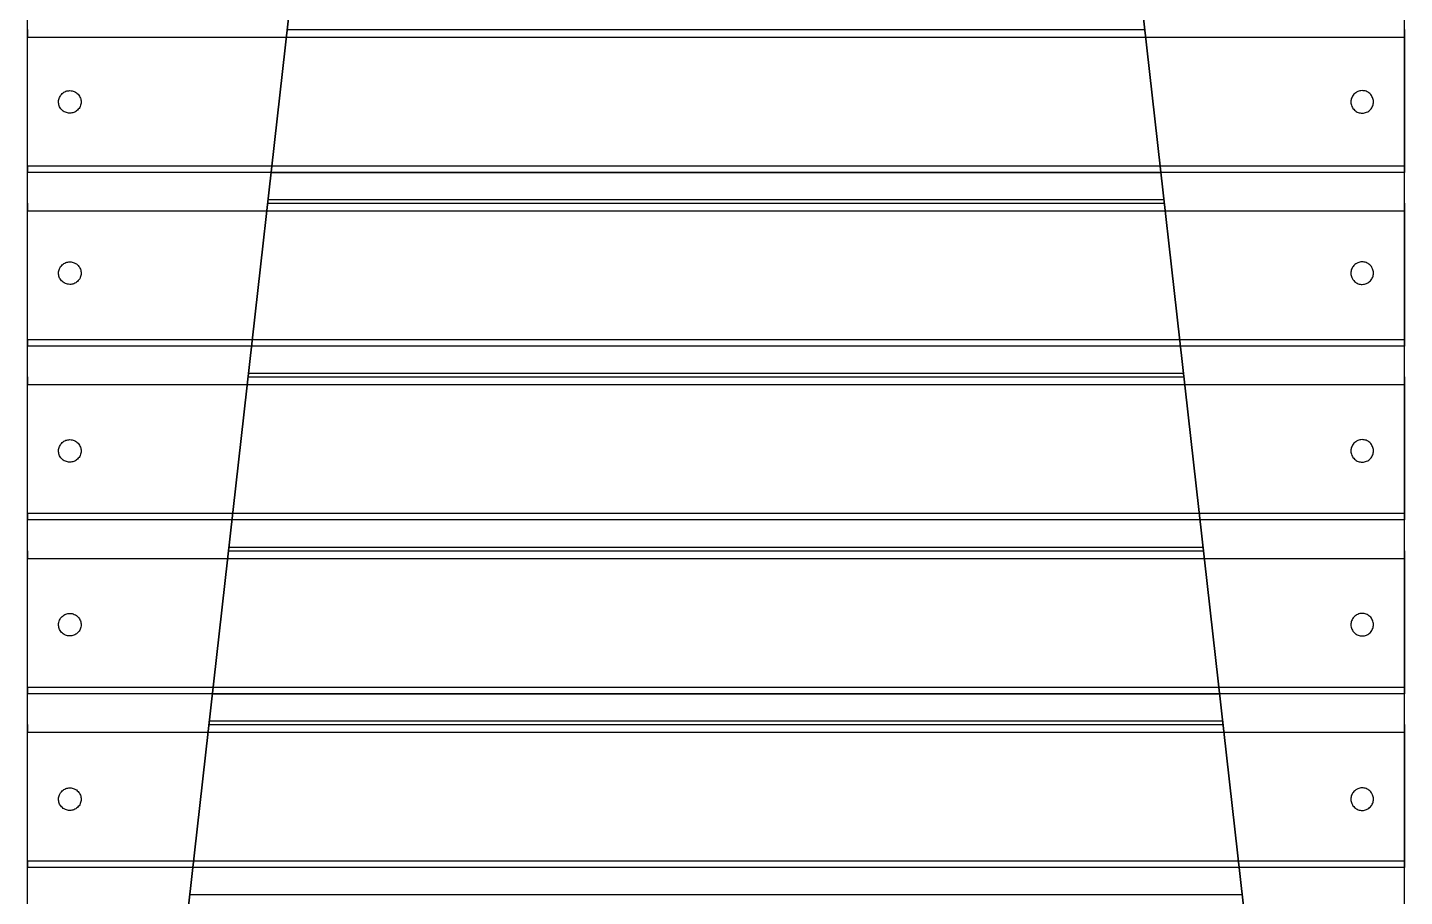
# Model space of a CAD drawing. Header units: millimetres. Extents: x 10366 to 28454, y 24552 to 29702.
# Drawn here: x 17587.6 to 17972.1, y 27802.3 to 28044.9 of the extents above; entities that cross this region are included whole.
import ezdxf

# ---------------------------------------------------------------- set-up
doc = ezdxf.new("R2010")
doc.units = ezdxf.units.MM
doc.header["$LTSCALE"] = 3
doc.layers.add('DomyÅ›lny', color=7, linetype='Continuous')

msp = doc.modelspace()

# ---------------------------------------------------------------- linework, layer by layer
at = {"layer": 'DomyÅ›lny'}
for p, q in [((17587.59, 27509.83), (17587.59, 28218.62)), ((17972.07, 27509.83), (17972.07, 28218.62)), ((17600.84, 27518.71), (17673.55, 28163.24)), ((17673.51, 28162.9), (17600.84, 27518.71)), ((17958.83, 27518.71), (17886.12, 28163.24)), ((17886.16, 28162.9), (17958.83, 27518.71)), ((17660.14, 28044.41), (17899.53, 28044.41)), ((17587.59, 28006.36), (17587.59, 28042.28)), ((17587.59, 28042.28), (17972.07, 28042.28)), ((17972.07, 28042.28), (17972.07, 28006.36)), ((17587.59, 28006.36), (17972.07, 28006.36)), ((17972.07, 28004.49), (17587.59, 28004.49)), ((17655.64, 28004.49), (17904.03, 28004.49)), ((17654.67, 27995.89), (17905, 27995.89)), ((17654.79, 27996.93), (17904.88, 27996.93)), ((17654.79, 27996.92), (17904.88, 27996.92)), ((17587.59, 27957.84), (17587.59, 27993.76)), ((17587.59, 27993.76), (17972.07, 27993.76)), ((17972.07, 27993.76), (17972.07, 27957.84)), ((17587.59, 27957.84), (17972.07, 27957.84)), ((17972.07, 27955.97), (17587.59, 27955.97)), ((17649.31, 27948.41), (17910.36, 27948.41)), ((17649.31, 27948.4), (17910.36, 27948.4)), ((17587.59, 27909.32), (17587.59, 27945.24)), ((17587.59, 27945.24), (17972.07, 27945.24)), ((17649.19, 27947.37), (17910.47, 27947.37)), ((17972.07, 27945.24), (17972.07, 27909.32)), ((17587.59, 27909.32), (17972.07, 27909.32)), ((17972.07, 27907.45), (17587.59, 27907.45)), ((17643.72, 27898.85), (17915.95, 27898.85)), ((17643.84, 27899.89), (17915.83, 27899.89)), ((17643.84, 27899.88), (17915.83, 27899.88)), ((17587.59, 27860.8), (17587.59, 27896.72)), ((17587.59, 27896.72), (17972.07, 27896.72)), ((17972.07, 27896.72), (17972.07, 27860.8)), ((17587.59, 27860.8), (17972.07, 27860.8)), ((17972.07, 27858.93), (17587.59, 27858.93)), ((17639.22, 27858.93), (17920.45, 27858.93)), ((17587.59, 27812.28), (17587.59, 27848.2)), ((17587.59, 27848.2), (17972.07, 27848.2)), ((17638.25, 27850.33), (17921.42, 27850.33)), ((17638.36, 27851.37), (17921.3, 27851.37)), ((17638.36, 27851.36), (17921.3, 27851.36)), ((17972.07, 27848.2), (17972.07, 27812.28)), ((17587.59, 27812.28), (17972.07, 27812.28)), ((17972.07, 27810.41), (17587.59, 27810.41)), ((17632.89, 27802.85), (17926.78, 27802.85)), ((17632.89, 27802.84), (17926.78, 27802.84))]:
    msp.add_line(p, q, dxfattribs=at)
for points in [[(17587.59, 28044.41, 0), (17587.59, 28044.38, 0), (17587.59, 28044.28, 0), (17587.59, 28043.85, 0), (17587.59, 28042.28, 0)], [(17972.07, 28044.41, 0), (17972.07, 28044.38, 0), (17972.07, 28044.28, 0), (17972.07, 28043.85, 0), (17972.07, 28042.28, 0)], [(17587.59, 28006.36, 0), (17587.59, 28004.97, 0), (17587.59, 28004.59, 0), (17587.59, 28004.5, 0), (17587.59, 28004.49, 0), (17587.59, 28004.49, 0), (17587.59, 28004.49, 0), (17587.59, 28004.49, 0), (17587.59, 28004.49, 0), (17587.59, 28004.49, 0), (17587.59, 28004.49, 0), (17587.59, 28004.49, 0), (17587.59, 28004.49, 0), (17587.59, 28004.49, 0), (17587.59, 28004.49, 0), (17587.59, 28004.49, 0), (17587.59, 28004.49, 0), (17587.59, 28004.49, 0), (17587.59, 28004.49, 0), (17587.59, 28004.49, 0), (17587.59, 28004.49, 0), (17587.59, 28004.49, 0), (17587.59, 28004.49, 0)], [(17972.07, 28006.36, 0), (17972.07, 28004.97, 0), (17972.07, 28004.59, 0), (17972.07, 28004.5, 0), (17972.07, 28004.49, 0), (17972.07, 28004.49, 0), (17972.07, 28004.49, 0), (17972.07, 28004.49, 0), (17972.07, 28004.49, 0), (17972.07, 28004.49, 0), (17972.07, 28004.49, 0), (17972.07, 28004.49, 0), (17972.07, 28004.49, 0), (17972.07, 28004.49, 0), (17972.07, 28004.49, 0), (17972.07, 28004.49, 0), (17972.07, 28004.49, 0), (17972.07, 28004.49, 0), (17972.07, 28004.49, 0), (17972.07, 28004.49, 0), (17972.07, 28004.49, 0), (17972.07, 28004.49, 0), (17972.07, 28004.49, 0)], [(17587.59, 27995.89, 0), (17587.59, 27995.86, 0), (17587.59, 27995.76, 0), (17587.59, 27995.33, 0), (17587.59, 27993.76, 0)], [(17972.07, 27995.89, 0), (17972.07, 27995.86, 0), (17972.07, 27995.76, 0), (17972.07, 27995.33, 0), (17972.07, 27993.76, 0)], [(17587.59, 27957.84, 0), (17587.59, 27956.45, 0), (17587.59, 27956.07, 0), (17587.59, 27955.98, 0), (17587.59, 27955.97, 0), (17587.59, 27955.97, 0), (17587.59, 27955.97, 0), (17587.59, 27955.97, 0), (17587.59, 27955.97, 0), (17587.59, 27955.97, 0), (17587.59, 27955.97, 0), (17587.59, 27955.97, 0), (17587.59, 27955.97, 0), (17587.59, 27955.97, 0), (17587.59, 27955.97, 0), (17587.59, 27955.97, 0), (17587.59, 27955.97, 0), (17587.59, 27955.97, 0), (17587.59, 27955.97, 0), (17587.59, 27955.97, 0), (17587.59, 27955.97, 0), (17587.59, 27955.97, 0), (17587.59, 27955.97, 0)], [(17972.07, 27957.84, 0), (17972.07, 27956.45, 0), (17972.07, 27956.07, 0), (17972.07, 27955.98, 0), (17972.07, 27955.97, 0), (17972.07, 27955.97, 0), (17972.07, 27955.97, 0), (17972.07, 27955.97, 0), (17972.07, 27955.97, 0), (17972.07, 27955.97, 0), (17972.07, 27955.97, 0), (17972.07, 27955.97, 0), (17972.07, 27955.97, 0), (17972.07, 27955.97, 0), (17972.07, 27955.97, 0), (17972.07, 27955.97, 0), (17972.07, 27955.97, 0), (17972.07, 27955.97, 0), (17972.07, 27955.97, 0), (17972.07, 27955.97, 0), (17972.07, 27955.97, 0), (17972.07, 27955.97, 0), (17972.07, 27955.97, 0)], [(17587.59, 27947.37, 0), (17587.59, 27947.34, 0), (17587.59, 27947.24, 0), (17587.59, 27946.81, 0), (17587.59, 27945.24, 0)], [(17972.07, 27947.37, 0), (17972.07, 27947.34, 0), (17972.07, 27947.24, 0), (17972.07, 27946.81, 0), (17972.07, 27945.24, 0)], [(17587.59, 27909.32, 0), (17587.59, 27907.93, 0), (17587.59, 27907.55, 0), (17587.59, 27907.46, 0), (17587.59, 27907.45, 0), (17587.59, 27907.45, 0), (17587.59, 27907.45, 0), (17587.59, 27907.45, 0), (17587.59, 27907.45, 0), (17587.59, 27907.45, 0), (17587.59, 27907.45, 0), (17587.59, 27907.45, 0), (17587.59, 27907.45, 0), (17587.59, 27907.45, 0), (17587.59, 27907.45, 0), (17587.59, 27907.45, 0), (17587.59, 27907.45, 0), (17587.59, 27907.45, 0), (17587.59, 27907.45, 0), (17587.59, 27907.45, 0), (17587.59, 27907.45, 0), (17587.59, 27907.45, 0), (17587.59, 27907.45, 0)], [(17972.07, 27909.32, 0), (17972.07, 27907.93, 0), (17972.07, 27907.55, 0), (17972.07, 27907.46, 0), (17972.07, 27907.45, 0), (17972.07, 27907.45, 0), (17972.07, 27907.45, 0), (17972.07, 27907.45, 0), (17972.07, 27907.45, 0), (17972.07, 27907.45, 0), (17972.07, 27907.45, 0), (17972.07, 27907.45, 0), (17972.07, 27907.45, 0), (17972.07, 27907.45, 0), (17972.07, 27907.45, 0), (17972.07, 27907.45, 0), (17972.07, 27907.45, 0), (17972.07, 27907.45, 0), (17972.07, 27907.45, 0), (17972.07, 27907.45, 0), (17972.07, 27907.45, 0), (17972.07, 27907.45, 0), (17972.07, 27907.45, 0)], [(17587.59, 27898.85, 0), (17587.59, 27898.82, 0), (17587.59, 27898.72, 0), (17587.59, 27898.29, 0), (17587.59, 27896.72, 0)], [(17972.07, 27898.85, 0), (17972.07, 27898.82, 0), (17972.07, 27898.72, 0), (17972.07, 27898.29, 0), (17972.07, 27896.72, 0)], [(17587.59, 27860.8, 0), (17587.59, 27859.41, 0), (17587.59, 27859.03, 0), (17587.59, 27858.94, 0), (17587.59, 27858.93, 0), (17587.59, 27858.93, 0), (17587.59, 27858.93, 0), (17587.59, 27858.93, 0), (17587.59, 27858.93, 0), (17587.59, 27858.93, 0), (17587.59, 27858.93, 0), (17587.59, 27858.93, 0), (17587.59, 27858.93, 0), (17587.59, 27858.93, 0), (17587.59, 27858.93, 0), (17587.59, 27858.93, 0), (17587.59, 27858.93, 0), (17587.59, 27858.93, 0), (17587.59, 27858.93, 0), (17587.59, 27858.93, 0), (17587.59, 27858.93, 0), (17587.59, 27858.93, 0), (17587.59, 27858.93, 0)], [(17972.07, 27860.8, 0), (17972.07, 27859.41, 0), (17972.07, 27859.03, 0), (17972.07, 27858.94, 0), (17972.07, 27858.93, 0), (17972.07, 27858.93, 0), (17972.07, 27858.93, 0), (17972.07, 27858.93, 0), (17972.07, 27858.93, 0), (17972.07, 27858.93, 0), (17972.07, 27858.93, 0), (17972.07, 27858.93, 0), (17972.07, 27858.93, 0), (17972.07, 27858.93, 0), (17972.07, 27858.93, 0), (17972.07, 27858.93, 0), (17972.07, 27858.93, 0), (17972.07, 27858.93, 0), (17972.07, 27858.93, 0), (17972.07, 27858.93, 0), (17972.07, 27858.93, 0), (17972.07, 27858.93, 0), (17972.07, 27858.93, 0)], [(17587.59, 27850.33, 0), (17587.59, 27850.3, 0), (17587.59, 27850.2, 0), (17587.59, 27849.77, 0), (17587.59, 27848.2, 0)], [(17972.07, 27850.33, 0), (17972.07, 27850.3, 0), (17972.07, 27850.2, 0), (17972.07, 27849.77, 0), (17972.07, 27848.2, 0)], [(17587.59, 27812.28, 0), (17587.59, 27810.89, 0), (17587.59, 27810.51, 0), (17587.59, 27810.42, 0), (17587.59, 27810.41, 0), (17587.59, 27810.41, 0), (17587.59, 27810.41, 0), (17587.59, 27810.41, 0), (17587.59, 27810.41, 0), (17587.59, 27810.41, 0), (17587.59, 27810.41, 0), (17587.59, 27810.41, 0), (17587.59, 27810.41, 0), (17587.59, 27810.41, 0), (17587.59, 27810.41, 0), (17587.59, 27810.41, 0), (17587.59, 27810.41, 0), (17587.59, 27810.41, 0), (17587.59, 27810.41, 0), (17587.59, 27810.41, 0), (17587.59, 27810.41, 0), (17587.59, 27810.41, 0), (17587.59, 27810.41, 0)], [(17972.07, 27812.28, 0), (17972.07, 27810.89, 0), (17972.07, 27810.51, 0), (17972.07, 27810.42, 0), (17972.07, 27810.41, 0), (17972.07, 27810.41, 0), (17972.07, 27810.41, 0), (17972.07, 27810.41, 0), (17972.07, 27810.41, 0), (17972.07, 27810.41, 0), (17972.07, 27810.41, 0), (17972.07, 27810.41, 0), (17972.07, 27810.41, 0), (17972.07, 27810.41, 0), (17972.07, 27810.41, 0), (17972.07, 27810.41, 0), (17972.07, 27810.41, 0), (17972.07, 27810.41, 0), (17972.07, 27810.41, 0), (17972.07, 27810.41, 0), (17972.07, 27810.41, 0), (17972.07, 27810.41, 0), (17972.07, 27810.41, 0)]]:
    msp.add_polyline3d(points, dxfattribs=at)
for points in [[(17596.3, 28023.64, 0), (17596.26, 28023.92, 0), (17596.25, 28024.21, 0), (17596.27, 28024.51, 0), (17596.32, 28024.82, 0), (17596.4, 28025.12, 0), (17596.51, 28025.42, 0), (17596.66, 28025.71, 0), (17596.83, 28025.98, 0), (17597.03, 28026.24, 0), (17597.26, 28026.47, 0), (17597.5, 28026.68, 0), (17597.76, 28026.85, 0), (17598.04, 28027, 0), (17598.31, 28027.12, 0), (17598.59, 28027.21, 0), (17598.87, 28027.27, 0), (17599.15, 28027.3, 0), (17599.44, 28027.31, 0), (17599.74, 28027.29, 0), (17600.05, 28027.24, 0), (17600.35, 28027.16, 0), (17600.65, 28027.05, 0), (17600.94, 28026.91, 0), (17601.22, 28026.73, 0), (17601.48, 28026.53, 0), (17601.71, 28026.31, 0), (17601.91, 28026.06, 0), (17602.09, 28025.8, 0), (17602.24, 28025.53, 0), (17602.36, 28025.25, 0), (17602.45, 28024.98, 0), (17602.51, 28024.7, 0), (17602.54, 28024.42, 0), (17602.55, 28024.13, 0), (17602.53, 28023.83, 0), (17602.48, 28023.52, 0), (17602.4, 28023.22, 0), (17602.29, 28022.92, 0), (17602.15, 28022.63, 0), (17601.97, 28022.35, 0), (17601.77, 28022.1, 0), (17601.54, 28021.87, 0), (17601.3, 28021.66, 0), (17601.04, 28021.48, 0), (17600.77, 28021.34, 0), (17600.49, 28021.22, 0), (17600.21, 28021.13, 0), (17599.93, 28021.07, 0), (17599.65, 28021.04, 0), (17599.36, 28021.03, 0), (17599.06, 28021.04, 0), (17598.75, 28021.09, 0), (17598.45, 28021.17, 0), (17598.15, 28021.29, 0), (17597.86, 28021.43, 0), (17597.58, 28021.6, 0), (17597.33, 28021.8, 0), (17597.09, 28022.03, 0), (17596.89, 28022.27, 0), (17596.71, 28022.54, 0), (17596.56, 28022.81, 0), (17596.44, 28023.08, 0), (17596.36, 28023.36, 0)], [(17963.37, 28023.64, 0), (17963.41, 28023.92, 0), (17963.42, 28024.21, 0), (17963.4, 28024.51, 0), (17963.35, 28024.82, 0), (17963.27, 28025.12, 0), (17963.16, 28025.42, 0), (17963.01, 28025.71, 0), (17962.84, 28025.98, 0), (17962.64, 28026.24, 0), (17962.41, 28026.47, 0), (17962.16, 28026.68, 0), (17961.9, 28026.85, 0), (17961.63, 28027, 0), (17961.35, 28027.12, 0), (17961.07, 28027.21, 0), (17960.8, 28027.27, 0), (17960.52, 28027.3, 0), (17960.22, 28027.31, 0), (17959.92, 28027.29, 0), (17959.62, 28027.24, 0), (17959.31, 28027.16, 0), (17959.01, 28027.05, 0), (17958.72, 28026.91, 0), (17958.45, 28026.73, 0), (17958.19, 28026.53, 0), (17957.96, 28026.31, 0), (17957.75, 28026.06, 0), (17957.57, 28025.8, 0), (17957.43, 28025.53, 0), (17957.31, 28025.25, 0), (17957.22, 28024.98, 0), (17957.16, 28024.7, 0), (17957.13, 28024.42, 0), (17957.12, 28024.13, 0), (17957.13, 28023.83, 0), (17957.18, 28023.52, 0), (17957.26, 28023.22, 0), (17957.38, 28022.92, 0), (17957.52, 28022.63, 0), (17957.69, 28022.35, 0), (17957.9, 28022.1, 0), (17958.12, 28021.87, 0), (17958.37, 28021.66, 0), (17958.63, 28021.48, 0), (17958.9, 28021.34, 0), (17959.18, 28021.22, 0), (17959.46, 28021.13, 0), (17959.73, 28021.07, 0), (17960.02, 28021.04, 0), (17960.31, 28021.03, 0), (17960.61, 28021.04, 0), (17960.91, 28021.09, 0), (17961.22, 28021.17, 0), (17961.52, 28021.29, 0), (17961.81, 28021.43, 0), (17962.09, 28021.6, 0), (17962.34, 28021.8, 0), (17962.57, 28022.03, 0), (17962.78, 28022.27, 0), (17962.96, 28022.54, 0), (17963.1, 28022.81, 0), (17963.22, 28023.08, 0), (17963.31, 28023.36, 0)], [(17596.3, 27975.82, 0), (17596.26, 27976.1, 0), (17596.25, 27976.39, 0), (17596.27, 27976.69, 0), (17596.32, 27977, 0), (17596.4, 27977.3, 0), (17596.51, 27977.6, 0), (17596.66, 27977.89, 0), (17596.83, 27978.17, 0), (17597.03, 27978.42, 0), (17597.26, 27978.65, 0), (17597.5, 27978.86, 0), (17597.76, 27979.04, 0), (17598.04, 27979.18, 0), (17598.31, 27979.3, 0), (17598.59, 27979.39, 0), (17598.87, 27979.45, 0), (17599.15, 27979.48, 0), (17599.44, 27979.49, 0), (17599.74, 27979.48, 0), (17600.05, 27979.43, 0), (17600.35, 27979.35, 0), (17600.65, 27979.24, 0), (17600.94, 27979.09, 0), (17601.22, 27978.92, 0), (17601.48, 27978.72, 0), (17601.71, 27978.49, 0), (17601.91, 27978.25, 0), (17602.09, 27977.99, 0), (17602.24, 27977.71, 0), (17602.36, 27977.44, 0), (17602.45, 27977.16, 0), (17602.51, 27976.88, 0), (17602.54, 27976.6, 0), (17602.55, 27976.31, 0), (17602.53, 27976.01, 0), (17602.48, 27975.7, 0), (17602.4, 27975.4, 0), (17602.29, 27975.1, 0), (17602.15, 27974.81, 0), (17601.97, 27974.54, 0), (17601.77, 27974.28, 0), (17601.54, 27974.05, 0), (17601.3, 27973.84, 0), (17601.04, 27973.67, 0), (17600.77, 27973.52, 0), (17600.49, 27973.4, 0), (17600.21, 27973.31, 0), (17599.93, 27973.25, 0), (17599.65, 27973.22, 0), (17599.36, 27973.21, 0), (17599.06, 27973.23, 0), (17598.75, 27973.28, 0), (17598.45, 27973.36, 0), (17598.15, 27973.47, 0), (17597.86, 27973.61, 0), (17597.58, 27973.79, 0), (17597.33, 27973.99, 0), (17597.09, 27974.21, 0), (17596.89, 27974.46, 0), (17596.71, 27974.72, 0), (17596.56, 27974.99, 0), (17596.44, 27975.27, 0), (17596.36, 27975.54, 0)], [(17963.37, 27975.82, 0), (17963.41, 27976.1, 0), (17963.42, 27976.39, 0), (17963.4, 27976.69, 0), (17963.35, 27977, 0), (17963.27, 27977.3, 0), (17963.16, 27977.6, 0), (17963.01, 27977.89, 0), (17962.84, 27978.17, 0), (17962.64, 27978.42, 0), (17962.41, 27978.65, 0), (17962.16, 27978.86, 0), (17961.9, 27979.04, 0), (17961.63, 27979.18, 0), (17961.35, 27979.3, 0), (17961.07, 27979.39, 0), (17960.8, 27979.45, 0), (17960.52, 27979.48, 0), (17960.22, 27979.49, 0), (17959.92, 27979.48, 0), (17959.62, 27979.43, 0), (17959.31, 27979.35, 0), (17959.01, 27979.24, 0), (17958.72, 27979.09, 0), (17958.45, 27978.92, 0), (17958.19, 27978.72, 0), (17957.96, 27978.49, 0), (17957.75, 27978.25, 0), (17957.57, 27977.99, 0), (17957.43, 27977.71, 0), (17957.31, 27977.44, 0), (17957.22, 27977.16, 0), (17957.16, 27976.88, 0), (17957.13, 27976.6, 0), (17957.12, 27976.31, 0), (17957.13, 27976.01, 0), (17957.18, 27975.7, 0), (17957.26, 27975.4, 0), (17957.38, 27975.1, 0), (17957.52, 27974.81, 0), (17957.69, 27974.54, 0), (17957.9, 27974.28, 0), (17958.12, 27974.05, 0), (17958.37, 27973.84, 0), (17958.63, 27973.67, 0), (17958.9, 27973.52, 0), (17959.18, 27973.4, 0), (17959.46, 27973.31, 0), (17959.73, 27973.25, 0), (17960.02, 27973.22, 0), (17960.31, 27973.21, 0), (17960.61, 27973.23, 0), (17960.91, 27973.28, 0), (17961.22, 27973.36, 0), (17961.52, 27973.47, 0), (17961.81, 27973.61, 0), (17962.09, 27973.79, 0), (17962.34, 27973.99, 0), (17962.57, 27974.21, 0), (17962.78, 27974.46, 0), (17962.96, 27974.72, 0), (17963.1, 27974.99, 0), (17963.22, 27975.27, 0), (17963.31, 27975.54, 0)], [(17596.3, 27926.2, 0), (17596.26, 27926.48, 0), (17596.25, 27926.77, 0), (17596.27, 27927.07, 0), (17596.32, 27927.37, 0), (17596.4, 27927.68, 0), (17596.51, 27927.98, 0), (17596.66, 27928.27, 0), (17596.83, 27928.54, 0), (17597.03, 27928.8, 0), (17597.26, 27929.03, 0), (17597.5, 27929.23, 0), (17597.76, 27929.41, 0), (17598.04, 27929.56, 0), (17598.31, 27929.68, 0), (17598.59, 27929.76, 0), (17598.87, 27929.82, 0), (17599.15, 27929.86, 0), (17599.44, 27929.87, 0), (17599.74, 27929.85, 0), (17600.05, 27929.8, 0), (17600.35, 27929.72, 0), (17600.65, 27929.61, 0), (17600.94, 27929.47, 0), (17601.22, 27929.29, 0), (17601.48, 27929.09, 0), (17601.71, 27928.87, 0), (17601.91, 27928.62, 0), (17602.09, 27928.36, 0), (17602.24, 27928.09, 0), (17602.36, 27927.81, 0), (17602.45, 27927.53, 0), (17602.51, 27927.26, 0), (17602.54, 27926.98, 0), (17602.55, 27926.68, 0), (17602.53, 27926.38, 0), (17602.48, 27926.08, 0), (17602.4, 27925.77, 0), (17602.29, 27925.47, 0), (17602.15, 27925.18, 0), (17601.97, 27924.91, 0), (17601.77, 27924.65, 0), (17601.54, 27924.42, 0), (17601.3, 27924.22, 0), (17601.04, 27924.04, 0), (17600.77, 27923.89, 0), (17600.49, 27923.78, 0), (17600.21, 27923.69, 0), (17599.93, 27923.63, 0), (17599.65, 27923.59, 0), (17599.36, 27923.58, 0), (17599.06, 27923.6, 0), (17598.75, 27923.65, 0), (17598.45, 27923.73, 0), (17598.15, 27923.84, 0), (17597.86, 27923.99, 0), (17597.58, 27924.16, 0), (17597.33, 27924.36, 0), (17597.09, 27924.59, 0), (17596.89, 27924.83, 0), (17596.71, 27925.09, 0), (17596.56, 27925.36, 0), (17596.44, 27925.64, 0), (17596.36, 27925.92, 0)], [(17963.37, 27926.2, 0), (17963.41, 27926.48, 0), (17963.42, 27926.77, 0), (17963.4, 27927.07, 0), (17963.35, 27927.37, 0), (17963.27, 27927.68, 0), (17963.16, 27927.98, 0), (17963.01, 27928.27, 0), (17962.84, 27928.54, 0), (17962.64, 27928.8, 0), (17962.41, 27929.03, 0), (17962.16, 27929.23, 0), (17961.9, 27929.41, 0), (17961.63, 27929.56, 0), (17961.35, 27929.68, 0), (17961.07, 27929.76, 0), (17960.8, 27929.82, 0), (17960.52, 27929.86, 0), (17960.22, 27929.87, 0), (17959.92, 27929.85, 0), (17959.62, 27929.8, 0), (17959.31, 27929.72, 0), (17959.01, 27929.61, 0), (17958.72, 27929.47, 0), (17958.45, 27929.29, 0), (17958.19, 27929.09, 0), (17957.96, 27928.87, 0), (17957.75, 27928.62, 0), (17957.57, 27928.36, 0), (17957.43, 27928.09, 0), (17957.31, 27927.81, 0), (17957.22, 27927.53, 0), (17957.16, 27927.26, 0), (17957.13, 27926.98, 0), (17957.12, 27926.68, 0), (17957.13, 27926.38, 0), (17957.18, 27926.08, 0), (17957.26, 27925.77, 0), (17957.38, 27925.47, 0), (17957.52, 27925.18, 0), (17957.69, 27924.91, 0), (17957.9, 27924.65, 0), (17958.12, 27924.42, 0), (17958.37, 27924.22, 0), (17958.63, 27924.04, 0), (17958.9, 27923.89, 0), (17959.18, 27923.78, 0), (17959.46, 27923.69, 0), (17959.73, 27923.63, 0), (17960.02, 27923.59, 0), (17960.31, 27923.58, 0), (17960.61, 27923.6, 0), (17960.91, 27923.65, 0), (17961.22, 27923.73, 0), (17961.52, 27923.84, 0), (17961.81, 27923.99, 0), (17962.09, 27924.16, 0), (17962.34, 27924.36, 0), (17962.57, 27924.59, 0), (17962.78, 27924.83, 0), (17962.96, 27925.09, 0), (17963.1, 27925.36, 0), (17963.22, 27925.64, 0), (17963.31, 27925.92, 0)], [(17596.3, 27877.67, 0), (17596.26, 27877.95, 0), (17596.25, 27878.24, 0), (17596.27, 27878.54, 0), (17596.32, 27878.85, 0), (17596.4, 27879.15, 0), (17596.51, 27879.45, 0), (17596.66, 27879.74, 0), (17596.83, 27880.02, 0), (17597.03, 27880.27, 0), (17597.26, 27880.5, 0), (17597.5, 27880.71, 0), (17597.76, 27880.89, 0), (17598.04, 27881.03, 0), (17598.31, 27881.15, 0), (17598.59, 27881.24, 0), (17598.87, 27881.3, 0), (17599.15, 27881.34, 0), (17599.44, 27881.34, 0), (17599.74, 27881.33, 0), (17600.05, 27881.28, 0), (17600.35, 27881.2, 0), (17600.65, 27881.09, 0), (17600.94, 27880.94, 0), (17601.22, 27880.77, 0), (17601.48, 27880.57, 0), (17601.71, 27880.34, 0), (17601.91, 27880.1, 0), (17602.09, 27879.84, 0), (17602.24, 27879.56, 0), (17602.36, 27879.29, 0), (17602.45, 27879.01, 0), (17602.51, 27878.73, 0), (17602.54, 27878.45, 0), (17602.55, 27878.16, 0), (17602.53, 27877.86, 0), (17602.48, 27877.55, 0), (17602.4, 27877.25, 0), (17602.29, 27876.95, 0), (17602.15, 27876.66, 0), (17601.97, 27876.39, 0), (17601.77, 27876.13, 0), (17601.54, 27875.9, 0), (17601.3, 27875.69, 0), (17601.04, 27875.52, 0), (17600.77, 27875.37, 0), (17600.49, 27875.25, 0), (17600.21, 27875.16, 0), (17599.93, 27875.1, 0), (17599.65, 27875.07, 0), (17599.36, 27875.06, 0), (17599.06, 27875.08, 0), (17598.75, 27875.13, 0), (17598.45, 27875.21, 0), (17598.15, 27875.32, 0), (17597.86, 27875.46, 0), (17597.58, 27875.64, 0), (17597.33, 27875.84, 0), (17597.09, 27876.06, 0), (17596.89, 27876.31, 0), (17596.71, 27876.57, 0), (17596.56, 27876.84, 0), (17596.44, 27877.12, 0), (17596.36, 27877.4, 0)], [(17963.37, 27877.67, 0), (17963.41, 27877.95, 0), (17963.42, 27878.24, 0), (17963.4, 27878.54, 0), (17963.35, 27878.85, 0), (17963.27, 27879.15, 0), (17963.16, 27879.45, 0), (17963.01, 27879.74, 0), (17962.84, 27880.02, 0), (17962.64, 27880.27, 0), (17962.41, 27880.5, 0), (17962.16, 27880.71, 0), (17961.9, 27880.89, 0), (17961.63, 27881.03, 0), (17961.35, 27881.15, 0), (17961.07, 27881.24, 0), (17960.8, 27881.3, 0), (17960.52, 27881.34, 0), (17960.22, 27881.34, 0), (17959.92, 27881.33, 0), (17959.62, 27881.28, 0), (17959.31, 27881.2, 0), (17959.01, 27881.09, 0), (17958.72, 27880.94, 0), (17958.45, 27880.77, 0), (17958.19, 27880.57, 0), (17957.96, 27880.34, 0), (17957.75, 27880.1, 0), (17957.57, 27879.84, 0), (17957.43, 27879.56, 0), (17957.31, 27879.29, 0), (17957.22, 27879.01, 0), (17957.16, 27878.73, 0), (17957.13, 27878.45, 0), (17957.12, 27878.16, 0), (17957.13, 27877.86, 0), (17957.18, 27877.55, 0), (17957.26, 27877.25, 0), (17957.38, 27876.95, 0), (17957.52, 27876.66, 0), (17957.69, 27876.39, 0), (17957.9, 27876.13, 0), (17958.12, 27875.9, 0), (17958.37, 27875.69, 0), (17958.63, 27875.52, 0), (17958.9, 27875.37, 0), (17959.18, 27875.25, 0), (17959.46, 27875.16, 0), (17959.73, 27875.1, 0), (17960.02, 27875.07, 0), (17960.31, 27875.06, 0), (17960.61, 27875.08, 0), (17960.91, 27875.13, 0), (17961.22, 27875.21, 0), (17961.52, 27875.32, 0), (17961.81, 27875.46, 0), (17962.09, 27875.64, 0), (17962.34, 27875.84, 0), (17962.57, 27876.06, 0), (17962.78, 27876.31, 0), (17962.96, 27876.57, 0), (17963.1, 27876.84, 0), (17963.22, 27877.12, 0), (17963.31, 27877.4, 0)], [(17596.3, 27828.96, 0), (17596.26, 27829.24, 0), (17596.25, 27829.53, 0), (17596.27, 27829.83, 0), (17596.32, 27830.14, 0), (17596.4, 27830.44, 0), (17596.51, 27830.74, 0), (17596.66, 27831.03, 0), (17596.83, 27831.3, 0), (17597.03, 27831.56, 0), (17597.26, 27831.79, 0), (17597.5, 27832, 0), (17597.76, 27832.17, 0), (17598.04, 27832.32, 0), (17598.31, 27832.44, 0), (17598.59, 27832.53, 0), (17598.87, 27832.59, 0), (17599.15, 27832.62, 0), (17599.44, 27832.63, 0), (17599.74, 27832.61, 0), (17600.05, 27832.56, 0), (17600.35, 27832.48, 0), (17600.65, 27832.37, 0), (17600.94, 27832.23, 0), (17601.22, 27832.05, 0), (17601.48, 27831.85, 0), (17601.71, 27831.63, 0), (17601.91, 27831.38, 0), (17602.09, 27831.12, 0), (17602.24, 27830.85, 0), (17602.36, 27830.57, 0), (17602.45, 27830.29, 0), (17602.51, 27830.02, 0), (17602.54, 27829.74, 0), (17602.55, 27829.45, 0), (17602.53, 27829.15, 0), (17602.48, 27828.84, 0), (17602.4, 27828.54, 0), (17602.29, 27828.24, 0), (17602.15, 27827.95, 0), (17601.97, 27827.67, 0), (17601.77, 27827.42, 0), (17601.54, 27827.18, 0), (17601.3, 27826.98, 0), (17601.04, 27826.8, 0), (17600.77, 27826.66, 0), (17600.49, 27826.54, 0), (17600.21, 27826.45, 0), (17599.93, 27826.39, 0), (17599.65, 27826.35, 0), (17599.36, 27826.34, 0), (17599.06, 27826.36, 0), (17598.75, 27826.41, 0), (17598.45, 27826.49, 0), (17598.15, 27826.6, 0), (17597.86, 27826.75, 0), (17597.58, 27826.92, 0), (17597.33, 27827.12, 0), (17597.09, 27827.35, 0), (17596.89, 27827.59, 0), (17596.71, 27827.85, 0), (17596.56, 27828.13, 0), (17596.44, 27828.4, 0), (17596.36, 27828.68, 0)], [(17963.37, 27828.96, 0), (17963.41, 27829.24, 0), (17963.42, 27829.53, 0), (17963.4, 27829.83, 0), (17963.35, 27830.14, 0), (17963.27, 27830.44, 0), (17963.16, 27830.74, 0), (17963.01, 27831.03, 0), (17962.84, 27831.3, 0), (17962.64, 27831.56, 0), (17962.41, 27831.79, 0), (17962.16, 27832, 0), (17961.9, 27832.17, 0), (17961.63, 27832.32, 0), (17961.35, 27832.44, 0), (17961.07, 27832.53, 0), (17960.8, 27832.59, 0), (17960.52, 27832.62, 0), (17960.22, 27832.63, 0), (17959.92, 27832.61, 0), (17959.62, 27832.56, 0), (17959.31, 27832.48, 0), (17959.01, 27832.37, 0), (17958.72, 27832.23, 0), (17958.45, 27832.05, 0), (17958.19, 27831.85, 0), (17957.96, 27831.63, 0), (17957.75, 27831.38, 0), (17957.57, 27831.12, 0), (17957.43, 27830.85, 0), (17957.31, 27830.57, 0), (17957.22, 27830.29, 0), (17957.16, 27830.02, 0), (17957.13, 27829.74, 0), (17957.12, 27829.45, 0), (17957.13, 27829.15, 0), (17957.18, 27828.84, 0), (17957.26, 27828.54, 0), (17957.38, 27828.24, 0), (17957.52, 27827.95, 0), (17957.69, 27827.67, 0), (17957.9, 27827.42, 0), (17958.12, 27827.18, 0), (17958.37, 27826.98, 0), (17958.63, 27826.8, 0), (17958.9, 27826.66, 0), (17959.18, 27826.54, 0), (17959.46, 27826.45, 0), (17959.73, 27826.39, 0), (17960.02, 27826.35, 0), (17960.31, 27826.34, 0), (17960.61, 27826.36, 0), (17960.91, 27826.41, 0), (17961.22, 27826.49, 0), (17961.52, 27826.6, 0), (17961.81, 27826.75, 0), (17962.09, 27826.92, 0), (17962.34, 27827.12, 0), (17962.57, 27827.35, 0), (17962.78, 27827.59, 0), (17962.96, 27827.85, 0), (17963.1, 27828.13, 0), (17963.22, 27828.4, 0), (17963.31, 27828.68, 0)]]:
    msp.add_polyline3d(points, close=True, dxfattribs=at)

doc.saveas('drawing.dxf')
